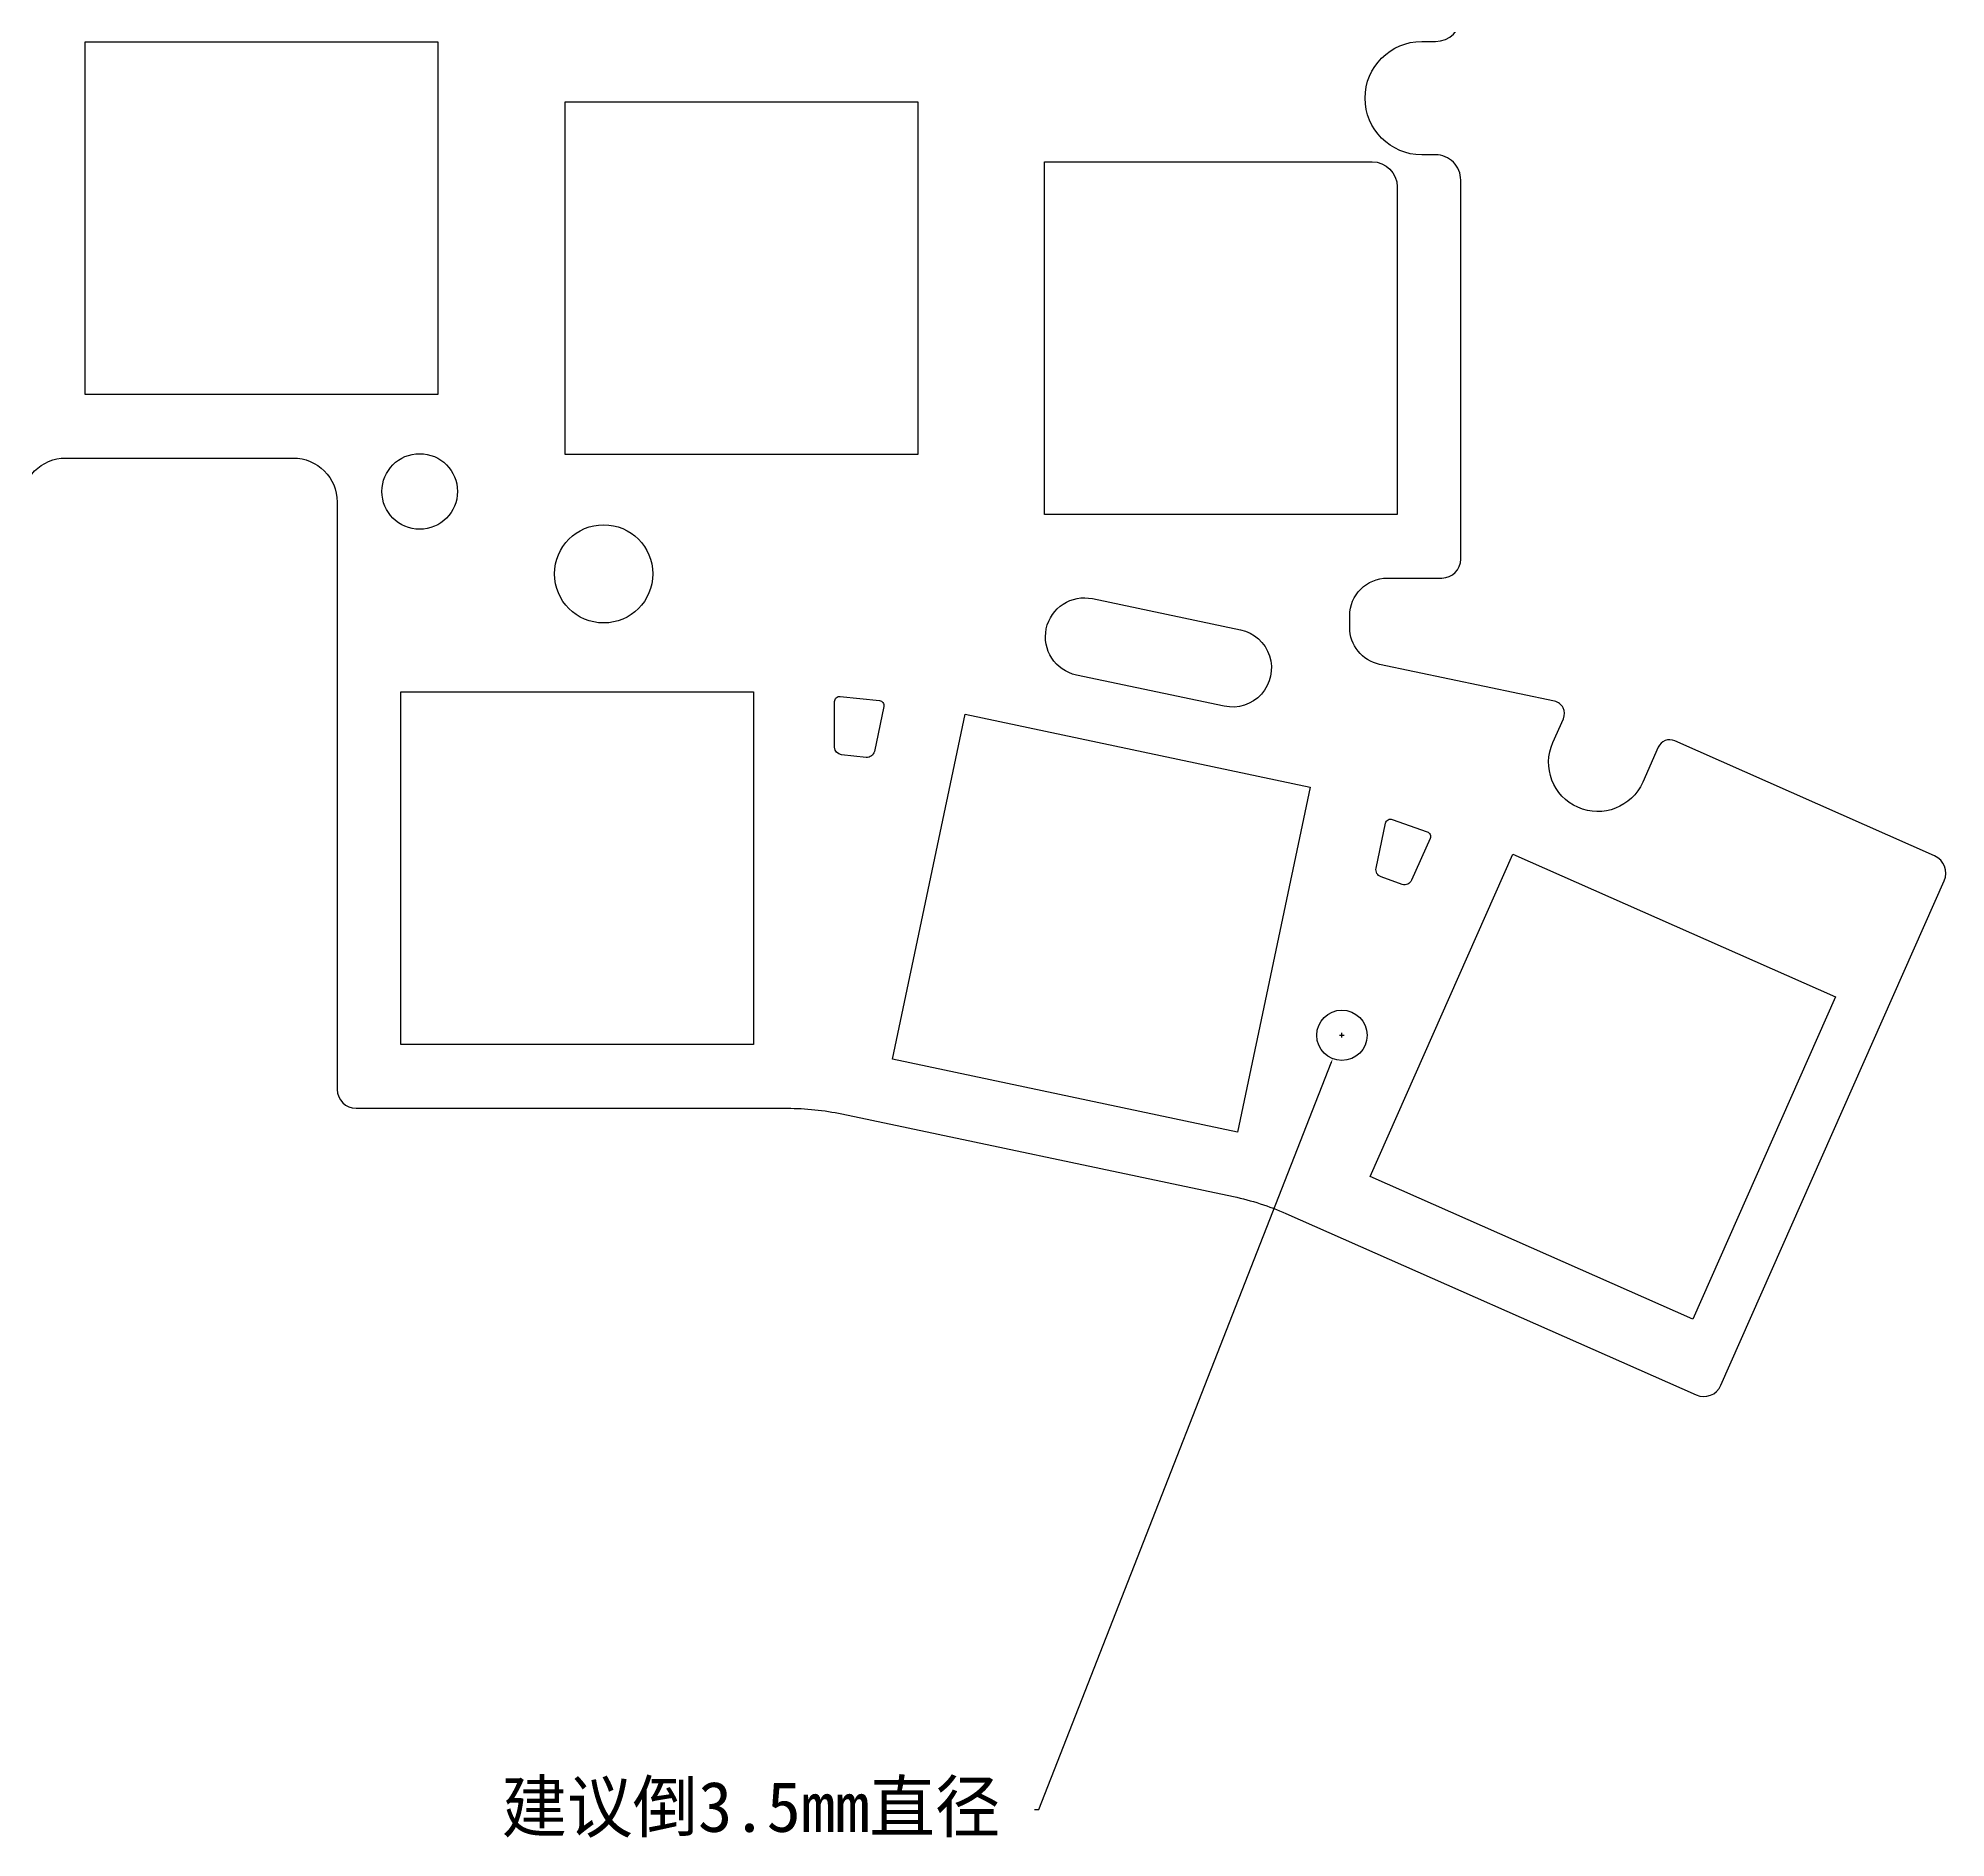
# Model space of a CAD drawing. Header units: millimetres. Extents: x -54 to 301, y 70 to 207.
# Drawn here: x 36.6 to 112.3, y 69.7 to 141.1 of the extents above; entities that cross this region are included whole.
import ezdxf

# ---------------------------------------------------------------- set-up
doc = ezdxf.new("R2010")
doc.units = ezdxf.units.MM
doc.header["$MEASUREMENT"] = 0
doc.layers.get('Defpoints').update_dxf_attribs({"color": 2})
doc.dimstyles.get("Standard").update_dxf_attribs({"dimtxt": 0.18, "dimasz": 0.18, "dimexe": 0.18, "dimexo": 0.0625, "dimgap": 0.09, "dimtad": 0, "dimtih": 1, "dimtoh": 1, "dimdec": 4, "dimzin": 0, "dimdsep": 46, "dimtxsty": 'STANDARD', "dimcen": 0.09, "dimadec": 0, "dimazin": 0, "dimtfac": 1, "dimtdec": 4, "dimtofl": 0, "dimtmove": 0, "dimatfit": 3, "dimfxl": 1, "dimtolj": 1, "dimtzin": 0, "dimarcsym": 0})

# ---------------------------------------------------------------- blocks, each defined once
blk = doc.blocks.new('*D3')
at = {"layer": 'Defpoints', "color": 0, "linetype": 'Continuous', "lineweight": -2, "transparency": 16777216}
for p, q in [((88.228, 101.56), (88.408, 101.56)), ((88.318, 101.47), (88.318, 101.65)), ((76.291, 70.817), (87.888, 100.461)), ((76.111, 70.817), (76.291, 70.817))]:
    blk.add_line(p, q, dxfattribs=at)
at = {"layer": 'Defpoints', "color": 0, "linetype": 'Continuous', "transparency": 16777216}
for p in [(88.683, 102.491), (87.954, 100.629)]:
    blk.add_point(p, dxfattribs=at)
blk.add_solid([(87.86, 100.472), (87.916, 100.45), (87.954, 100.629)], dxfattribs=at)
at = {"layer": 'Defpoints', "color": 0, "linetype": 'Continuous', "transparency": 16777216, "insert": (64.858, 70.817), "char_height": 0.18, "attachment_point": 5}
blk.add_mtext('\\A1;{\\H11.11111x;建议倒3.5mm直径}', dxfattribs=at)

msp = doc.modelspace()

# ---------------------------------------------------------------- linework, layer by layer
msp.add_lwpolyline([(35.90483, 122.72569, -0.41421356), (37.65483, 124.47569), (46.68082, 124.47569, -0.41421356), (48.43082, 122.72569), (48.43082, 99.41241, 0.41421356), (49.18082, 98.66241), (66.30087, 98.66241, -0.05202896), (68.46842, 98.43625), (84.01664, 95.15592, -0.05221344), (86.09788, 94.48405), (102.37802, 87.28022, 0.41421356), (103.36736, 87.66259), (112.23155, 107.69504, 0.41421356), (111.84919, 108.68438), (101.53443, 113.24857, 0.41421356), (100.87487, 112.99366), (100.26014, 111.6044, -0.99999999), (96.69369, 113.18253), (97.11214, 114.12818, 0.47673766), (96.75812, 114.81973), (89.81739, 116.28407, -0.35454379), (88.62704, 117.75176), (88.62704, 118.21107, -0.41421356), (90.12704, 119.71107), (92.28804, 119.71107, 0.41421356), (93.03804, 120.46107), (93.03804, 124.75754, -0.00765039), (93.03716, 124.81567), (93.03757, 135.5121, 0.414225), (92.03757, 136.51214), (91.48792, 136.51214, -1), (91.48792, 141.01214), (92.03783, 141.01214, 0.41420212), (93.03783, 142.0121)], format="xyb")
for points in [[(38.42988, 141.0004), (52.42988, 141.0004), (52.42988, 126.99969), (38.42988, 126.99969)], [(71.48018, 124.61844), (57.47983, 124.61844), (57.47983, 138.61914), (71.48018, 138.61914)], [(50.95478, 115.18688), (64.95478, 115.18688), (64.95478, 101.18688), (50.95478, 101.18688)], [(73.36739, 114.30584), (87.065, 111.41181), (84.17097, 97.7142), (70.47336, 100.60823)], [(95.11054, 108.75463), (107.91316, 103.08957), (102.24811, 90.28695), (89.44548, 95.952)]]:
    msp.add_lwpolyline(points, close=True)
for points in [[(76.51404, 136.238), (89.51404, 136.238, -0.41421356), (90.51404, 135.238), (90.51404, 122.23729), (76.51404, 122.23729)], [(78.4192, 118.89324), (84.28993, 117.65464, -1.00000985), (83.65002, 114.62141), (77.77926, 115.86001, -0.99999831)], [(68.17878, 112.99272), (68.17878, 114.81254, -0.44460117), (68.39927, 115.01149), (69.95788, 114.85097, -0.44533353), (70.13309, 114.61078), (69.75769, 112.82938, -0.38376365), (69.43341, 112.59282), (68.44805, 112.6943, -0.38446517)], [(89.67771, 108.19278), (90.05493, 109.98284, -0.45369178), (90.31744, 110.13011), (91.70388, 109.63878, -0.43665742), (91.81997, 109.36934), (91.08641, 107.71155, -0.39212032), (90.71186, 107.55018), (89.87105, 107.84815, -0.37580747)]]:
    msp.add_lwpolyline(points, format="xyb", close=True)
for centre, radius in [((51.70538, 123.14762), 1.5), ((59.00986, 119.87642), 1.95), ((88.31819, 101.55991), 1)]:
    msp.add_circle(centre, radius)

# ---------------------------------------------------------------- dimensions: what is measured, and where the dimension line sits
at = {"layer": 'Defpoints', "linetype": 'Continuous'}
dim = msp.add_diameter_dim_2p(p1=(88.68252, 102.49118), p2=(87.95385, 100.62865), text='{\\H11.11111x;建议倒3.5mm直径}', dimstyle='Standard', dxfattribs=at)
dim.commit()
dim.dimension.update_dxf_attribs({"geometry": '*D3', "text_midpoint": (64.8578, 70.81708), "dimtype": 163})

doc.saveas('drawing.dxf')
